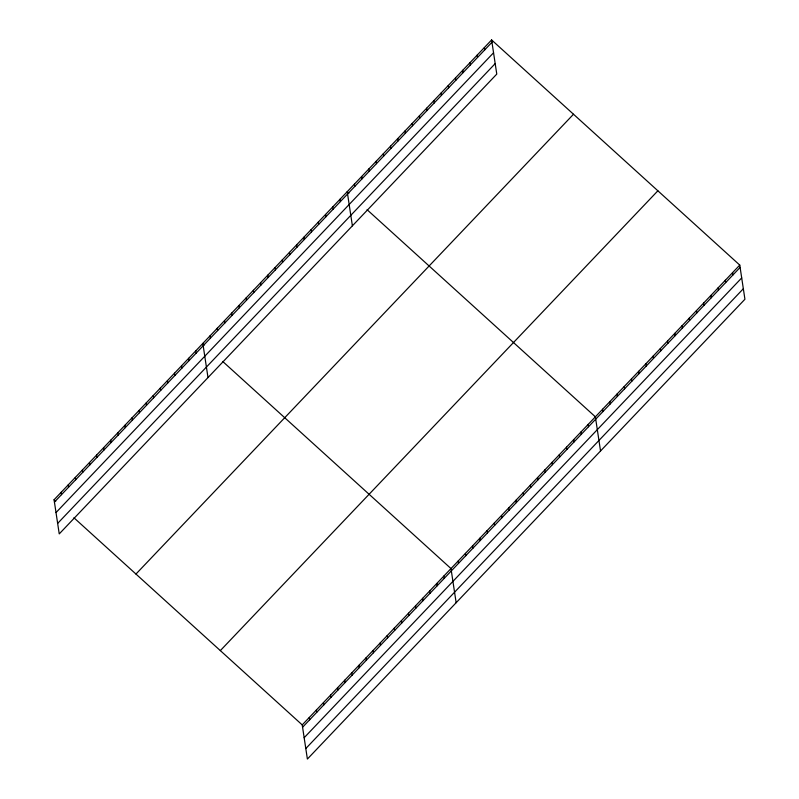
<?xml version="1.0" encoding="UTF-8"?>
<svg xmlns="http://www.w3.org/2000/svg" width="799" height="799" viewBox="0 0 799 799"><rect width="100%" height="100%" fill="white"/><g stroke="black" fill="none" stroke-linecap="round" stroke-linejoin="round"><path stroke-width="1.2" d="M491.615 39.95L496.778 74.097L59.236 533.902L54.072 499.755L491.615 39.95L739.764 265.098L744.928 299.245L307.385 759.05L302.222 724.903L73.927 517.772M54.422 502.082L491.964 42.277M56.01 512.578L493.552 52.774M57.648 523.405L495.19 63.6M135.96 574.052L573.502 114.247M220.334 650.606L657.877 190.801M302.222 724.903L739.764 265.098M302.571 727.23L740.114 267.415M304.159 737.727L741.702 277.922M305.797 748.553L743.34 288.739M348.883 193.188L347.225 191.69L352.389 225.837M367.081 209.698L595.375 416.828L600.538 450.976M204.494 344.928L202.836 343.42L208 377.567M222.691 361.438L450.986 568.568L456.149 602.716M54.072 499.755L55.73 501.263M732.543 272.679L732.893 275.006M725.322 280.269L725.672 282.596M718.101 287.86L718.451 290.177M710.88 295.44L711.24 297.767M703.659 303.031L704.019 305.358M696.448 310.621L696.798 312.938M689.227 318.202L689.577 320.529M682.006 325.792L682.356 328.109M674.785 333.373L675.135 335.7M667.564 340.963L667.914 343.29M660.344 348.554L660.703 350.871M653.133 356.134L653.482 358.461M645.912 363.725L646.261 366.052M638.691 371.315L639.04 373.632M631.47 378.896L631.819 381.223M624.249 386.486L624.598 388.813M617.028 394.067L617.387 396.394M609.817 401.657L610.166 403.984M602.596 409.248L602.945 411.565M588.154 424.419L588.503 426.746M580.933 432.009L581.282 434.326M573.712 439.59L574.062 441.917M566.491 447.18L566.851 449.507M559.28 454.771L559.63 457.088M552.059 462.351L552.409 464.678M484.394 47.541L484.743 49.858M544.838 469.942L545.188 472.259M477.173 55.121L477.522 57.448M537.617 477.522L537.967 479.849M469.952 62.712L470.311 65.039M530.396 485.113L530.746 487.44M462.741 70.302L463.09 72.619M523.175 492.703L523.535 495.02M455.52 77.883L455.869 80.21M515.964 500.284L516.314 502.611M448.299 85.473L448.648 87.79M508.743 507.874L509.093 510.201M441.078 93.054L441.428 95.381M501.522 515.465L501.872 517.782M433.857 100.644L434.207 102.971M494.301 523.045L494.651 525.372M426.636 108.235L426.996 110.552M487.08 530.636L487.43 532.953M419.425 115.815L419.775 118.142M479.859 538.216L480.219 540.543M412.204 123.406L412.554 125.733M472.638 545.807L472.998 548.134M404.983 130.996L405.333 133.313M465.427 553.397L465.777 555.714M397.762 138.577L398.112 140.904M458.207 560.978L458.556 563.305M390.541 146.167L390.891 148.484M383.32 153.748L383.67 156.075M443.904 576.009L444.254 578.336M376.099 161.338L376.459 163.665M436.813 583.46L437.173 585.777M368.888 168.929L369.238 171.246M429.732 590.9L430.082 593.228M361.667 176.509L362.017 178.836M422.651 598.341L423.001 600.668M354.446 184.1L354.796 186.427M415.57 605.792L415.919 608.119M408.479 613.233L408.828 615.56M340.004 199.271L340.354 201.598M401.398 620.683L401.747 623M332.784 206.861L333.143 209.188M394.316 628.124L394.666 630.451M325.573 214.452L325.922 216.769M387.225 635.565L387.585 637.892M318.352 222.032L318.701 224.359M380.144 643.015L380.494 645.332M311.131 229.623L311.48 231.94M373.063 650.456L373.413 652.783M303.91 237.203L304.259 239.53M365.982 657.907L366.332 660.224M296.689 244.794L297.038 247.121M358.891 665.347L359.24 667.674M289.468 252.384L289.827 254.701M351.81 672.788L352.159 675.115M282.247 259.965L282.606 262.292M344.729 680.239L345.078 682.556M275.036 267.555L275.385 269.882M337.637 687.679L337.997 690.006M267.815 275.146L268.164 277.463M330.556 695.12L330.906 697.447M260.594 282.726L260.943 285.053M323.475 702.571L323.825 704.888M253.373 290.317L253.722 292.634M316.394 710.011L316.744 712.338M246.152 297.897L246.501 300.224M309.303 717.462L309.652 719.779M238.931 305.488L239.291 307.815M231.72 313.078L232.07 315.395M224.499 320.659L224.849 322.986M217.278 328.249L217.628 330.576M210.057 335.84L210.407 338.157M195.755 350.871L196.105 353.188M188.674 358.312L189.023 360.639M181.583 365.752L181.942 368.079M174.502 373.203L174.851 375.52M167.42 380.644L167.77 382.971M160.329 388.094L160.689 390.411M153.248 395.535L153.598 397.862M146.167 402.976L146.517 405.303M139.086 410.426L139.435 412.743M131.995 417.867L132.354 420.194M124.914 425.308L125.263 427.635M117.833 432.758L118.182 435.075M110.741 440.199L111.101 442.526M103.66 447.65L104.01 449.967M96.579 455.09L96.929 457.418M89.498 462.531L89.848 464.858M82.407 469.982L82.766 472.299M75.326 477.422L75.675 479.75M68.245 484.863L68.594 487.19M61.153 492.314L61.513 494.641"/></g></svg>
